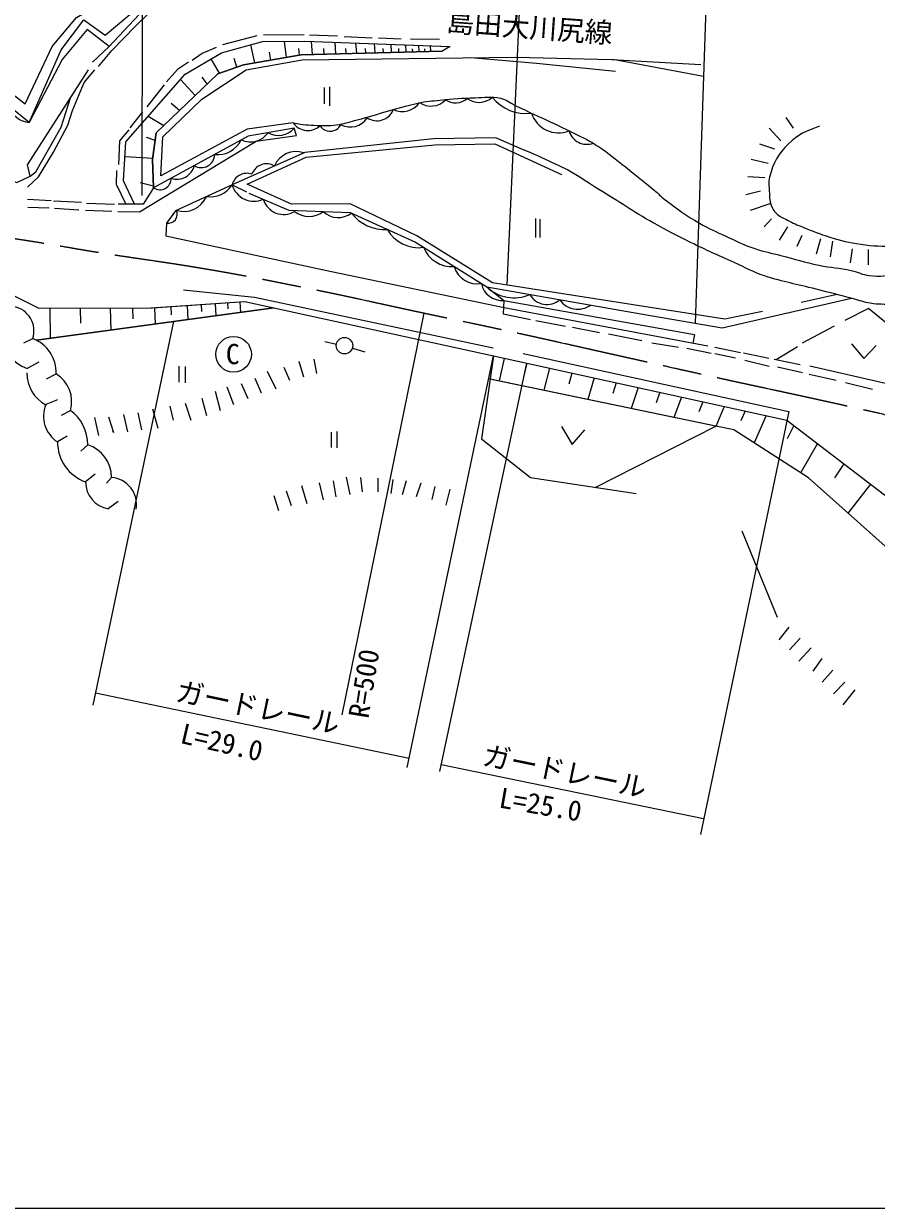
# Model space of a CAD drawing. Units: millimetres, scale not verified. Extents: x 40000 to 680000, y 20000 to 380000.
# Drawn here: x 387822 to 464776, y 205000 to 311909 of the extents above; entities that cross this region are included whole.
import ezdxf
from ezdxf.enums import TextEntityAlignment as Align

# ---------------------------------------------------------------- set-up
doc = ezdxf.new("R2010")
doc.units = ezdxf.units.MM
doc.header["$LTSCALE"] = 1000
doc.linetypes.add('CHAIN', pattern=[18.5, 12, -1.5, 3.5, -1.5])
for name, color, linetype, lineweight in [('M-BMK', 2, 'CHAIN', 13), ('M-TTL-BAND', 7, 'Continuous', 25), ('M-WORK', 1, 'Continuous', 13)]:
    doc.layers.add(name, color=color, linetype=linetype, lineweight=lineweight)
doc.styles.add('ＭＳ ゴシック', font='')
doc.styles.get('ＭＳ ゴシック').set_extended_font_data('MS Gothic')

msp = doc.modelspace()

# ---------------------------------------------------------------- linework, layer by layer
at = {"layer": 'M-BMK'}
msp.add_open_spline([(377750, 293688), (382639, 293117), (383937, 292987), (387881, 292385), (390577, 291974), (392075, 291670), (394769, 291242), (398330, 290677), (400339, 290442), (403895, 289846), (407438, 289251), (409410, 288849), (412933, 288147), (417260, 287286), (419665, 286709), (423980, 285791), (426955, 285157), (428625, 284817), (431598, 284172), (435443, 283337), (437590, 282838), (441430, 281982), (445224, 281136), (447346, 280648), (451143, 279815), (454229, 279138), (455962, 278780), (459047, 278101), (465182, 276751), (467115, 276285), (474724, 274516)], degree=3, knots=[0, 0, 0, 0, 1, 1, 1, 2, 2, 2, 3, 3, 3, 4, 4, 4, 5, 5, 5, 6, 6, 6, 7, 7, 7, 8, 8, 8, 9, 9, 9, 10, 10, 10, 10], dxfattribs=at)
at = {"layer": 'M-TTL-BAND'}
msp.add_line((40000, 205000), (579000, 205000), dxfattribs=at)
at = {"layer": 'M-WORK'}
for p, q in [((398556, 334288), (398472, 296394)), ((431466, 288321), (433359, 330923)), ((449893, 327994), (448432, 284869)), ((408851, 310818), (405762, 309993)), ((413126, 310892), (409476, 310860)), ((411552, 308875), (411352, 310313)), ((416145, 310786), (413606, 310885)), ((413901, 309134), (413790, 310314)), ((416006, 309187), (415921, 310237)), ((419263, 310610), (416759, 310723)), ((417878, 309234), (417813, 310168)), ((419543, 309276), (419493, 310107)), ((421897, 310514), (419834, 310593)), ((421025, 309313), (420986, 310053)), ((425366, 310471), (422747, 310502)), ((408693, 308371), (408326, 309998)), ((410123, 308623), (409993, 309337)), ((412719, 309081), (412657, 309670)), ((414954, 309161), (414908, 309685)), ((416942, 309211), (416907, 309677)), ((418711, 309255), (418684, 309670)), ((420284, 309294), (420263, 309664)), ((421684, 309329), (421668, 309659)), ((422343, 309346), (422314, 310004)), ((422930, 309360), (422918, 309654)), ((423516, 309375), (423495, 309962)), ((424039, 309388), (424030, 309649)), ((424561, 309401), (424545, 309923)), ((405496, 307448), (404745, 308735)), ((407074, 307988), (406807, 308778)), ((449175, 307146), (440988, 308678)), ((403312, 305442), (401968, 306886)), ((404386, 306475), (403939, 307071)), ((400495, 306379), (398929, 304411)), ((414928, 306145), (414952, 304669)), ((415428, 306200), (415428, 304486)), ((401891, 304073), (401124, 304694)), ((398534, 303958), (397399, 302519)), ((400469, 302704), (399061, 303547)), ((456612, 303446), (457268, 302472)), ((399690, 301360), (398920, 301642)), ((455099, 302472), (456146, 301340)), ((454241, 301076), (455596, 300621)), ((399464, 299735), (396970, 299900)), ((453490, 299689), (455003, 299309)), ((399538, 297237), (398328, 297550)), ((453175, 298106), (454710, 298022)), ((453006, 296509), (454329, 296826)), ((390296, 295916), (388158, 296033)), ((388209, 295353), (390134, 295289)), ((393047, 295757), (390507, 295906)), ((390611, 295257), (392811, 295109)), ((393414, 295088), (395784, 295004)), ((396020, 295578), (393481, 295683)), ((453429, 295080), (455196, 295673)), ((434005, 294331), (434026, 292606)), ((434407, 294278), (434417, 292606)), ((454659, 293572), (455315, 294306)), ((456028, 292359), (456790, 293587)), ((457636, 291823), (458088, 292818)), ((459385, 291139), (459759, 292521)), ((460634, 290864), (460846, 292296)), ((462433, 290328), (462637, 291576)), ((464083, 290137), (464083, 291527)), ((403838, 286570), (403872, 285933)), ((405110, 286659), (405176, 285556)), ((406213, 286737), (406248, 286185)), ((407316, 286814), (407381, 285858)), ((461236, 287468), (457998, 286759)), ((388977, 283336), (410401, 286272)), ((410401, 286272), (388977, 283336)), ((390188, 286231), (390206, 283505)), ((392914, 286240), (392936, 284877)), ((395641, 286249), (395690, 284256)), ((397635, 286256), (397665, 285259)), ((399628, 286274), (399683, 284803)), ((401097, 286377), (401128, 285642)), ((402565, 286481), (402628, 285207)), ((416578, 249543), (423980, 285791)), ((401348, 285031), (394071, 250401)), ((434045, 285128), (436725, 284616)), ((437357, 284516), (439790, 284050)), ((460976, 284597), (458076, 283066)), ((387826, 283104), (388636, 283485)), ((440594, 283923), (443599, 283320)), ((416041, 282965), (415009, 283202)), ((417487, 282639), (418627, 282282)), ((444530, 283109), (446922, 282717)), ((447662, 282611), (449874, 282177)), ((450191, 282714), (452524, 282239)), ((457660, 282756), (455747, 281581)), ((389175, 281358), (388144, 280803)), ((412642, 281452), (413086, 280035)), ((413996, 281643), (414250, 280352)), ((422436, 244783), (430225, 281919)), ((425377, 244407), (433246, 281259)), ((431202, 281705), (430738, 279665)), ((432906, 282146), (456887, 276924)), ((433246, 281259), (432997, 280243)), ((450191, 282146), (452064, 281744)), ((452783, 282197), (455087, 281722)), ((452921, 281532), (455111, 281003)), ((455562, 281619), (457911, 281146)), ((389889, 279851), (390747, 280295)), ((401834, 281008), (401834, 279564)), ((402389, 280976), (402389, 279500)), ((409796, 280564), (410572, 278955)), ((411298, 280923), (411817, 279738)), ((435291, 280812), (434768, 278821)), ((437302, 280373), (437024, 279382)), ((455852, 280940), (458105, 280432)), ((458709, 280273), (461153, 279723)), ((406149, 279146), (406756, 277552)), ((407447, 279435), (408046, 278074)), ((408695, 279908), (409267, 278589)), ((450422, 275545), (429748, 279872)), ((439313, 279934), (438733, 277991)), ((441294, 279501), (440988, 278535)), ((443274, 279069), (442640, 277174)), ((461989, 279522), (464433, 278940)), ((403897, 278120), (404326, 276548)), ((405103, 278754), (405564, 276993)), ((445227, 278642), (444895, 277700)), ((447179, 278216), (446493, 276367)), ((390866, 277961), (389819, 277527)), ((391223, 276565), (392032, 277010)), ((399453, 277136), (399929, 275406)), ((401009, 277389), (401326, 276136)), ((402405, 277675), (402897, 276120)), ((449106, 277795), (448748, 276876)), ((456887, 276924), (448898, 238749)), ((451032, 277374), (450297, 275571)), ((452935, 276959), (452553, 276063)), ((394216, 276374), (394565, 274755)), ((396819, 276644), (397184, 275088)), ((398120, 276802), (398469, 275263)), ((454837, 276544), (453745, 274088)), ((415584, 275051), (415576, 273675)), ((416098, 275114), (416098, 273640)), ((439403, 270066), (450291, 275572)), ((457318, 275656), (456730, 274448)), ((391755, 274681), (390877, 274162)), ((392968, 273328), (393603, 273899)), ((459454, 274024), (457953, 271394)), ((461859, 272185), (461014, 270929)), ((394259, 271256), (393403, 270551)), ((395291, 270429), (395757, 270958)), ((415751, 270640), (416005, 269194)), ((416922, 270995), (417246, 269429)), ((418210, 270962), (418375, 269664)), ((419774, 270885), (419774, 269665)), ((421135, 270786), (420945, 269523)), ((422328, 270645), (421996, 269389)), ((411512, 269737), (411956, 268432)), ((412908, 270238), (413374, 268615)), ((414481, 270470), (414862, 268940)), ((423661, 270455), (423259, 269206)), ((424930, 270130), (424648, 268959)), ((426278, 269911), (425925, 268458)), ((464264, 270346), (462231, 267755)), ((396344, 268774), (395445, 268128)), ((410397, 269342), (410806, 267966)), ((452643, 266129), (455833, 258353)), ((456877, 257453), (455967, 256289)), ((457903, 256459), (456951, 255390)), ((458908, 255591), (457797, 254374)), ((459860, 254618), (459035, 253475)), ((460844, 253570), (459881, 252491)), ((461924, 252496), (460908, 251433)), ((394309, 251534), (422612, 245620)), ((462828, 251782), (461749, 250433)), ((449192, 240151), (425512, 245036))]:
    msp.add_line(p, q, dxfattribs=at)
for points in [[(368668, 314531), (382675, 308735), (387944, 304688), (390404, 309846), (392594, 312480), (395245, 314004), (402283, 319186), (407640, 324114), (403569, 327328)], [(374739, 317983), (368668, 314531), (363883, 314531), (360669, 313984), (358146, 313222), (355765, 312198), (350266, 308294), (348575, 306699), (360455, 306389), (365883, 305175), (370858, 303771), (376358, 301842), (387213, 297581), (388404, 298152), (388166, 299176), (393665, 307746)], [(388309, 302985), (391211, 309559), (393258, 312257), (395163, 310861), (398702, 313829), (403253, 316265), (408101, 317821)], [(421787, 314656), (413090, 316751), (407757, 316831), (402964, 315323), (398663, 313180), (395546, 309841)], [(394560, 308046), (395790, 309482), (397901, 311688), (399171, 312926), (403250, 315037), (407852, 316450), (413153, 316228), (422057, 314275), (424453, 313910), (433246, 313545)], [(394046, 308437), (395546, 309841), (393546, 311389), (391284, 308675), (388309, 302985), (382726, 307508), (368668, 314531)], [(397816, 295617), (396832, 297718), (397054, 301242), (402387, 307368), (405672, 309272), (409386, 310288), (413195, 310336), (426305, 309860)], [(397816, 295617), (396832, 297718), (397054, 301242), (402387, 307368), (405672, 309272), (409386, 310288), (413195, 310336), (426259, 309861)], [(425560, 309426), (412879, 309109), (407658, 308188), (405341, 307395), (399786, 302046), (399453, 299650), (399543, 297091), (398602, 295609)], [(399543, 297091), (399453, 299650), (399786, 302046), (405341, 307395), (407658, 308188), (412879, 309109), (425560, 309426), (426259, 309861)], [(405201, 309770), (403921, 309220), (403021, 308596)], [(412152, 302948), (407985, 302400), (400201, 298186), (400391, 301686), (403914, 305090), (407890, 307757), (412961, 308661), (432244, 308876), (440862, 308685), (448933, 308233)], [(402693, 308437), (401709, 307760), (400725, 306670)], [(441229, 307580), (434103, 308326), (428183, 308830)], [(388180, 297169), (389164, 298090), (390508, 300312), (391809, 302766), (392222, 304089), (393280, 306607), (394232, 307739)], [(388404, 298152), (388920, 298549), (391195, 302559), (392048, 305226)], [(396314, 294951), (398271, 294919), (408804, 301310), (412431, 301810), (412240, 302476), (408093, 301767), (399543, 297091), (398602, 295609), (396337, 295630)], [(397319, 302324), (396479, 301329), (396379, 299187)], [(432350, 300771), (430426, 301607), (424823, 301528), (413205, 300290), (406635, 297369), (407936, 296734)], [(454507, 285934), (451100, 285250), (430146, 288527), (423313, 292775), (417282, 295664), (411997, 295632), (407997, 297426), (413314, 299854), (424932, 300965), (430360, 301060), (436375, 298299)], [(396210, 298658), (396178, 297430), (397035, 295624)], [(406635, 297369), (401518, 295016), (400725, 293905), (400651, 292751), (409158, 290931), (415617, 289551), (423235, 287948), (431187, 286281), (449581, 282837)], [(408143, 296623), (411761, 295068), (417284, 294878), (423173, 292195), (429616, 288148), (443519, 285720), (450852, 284450), (462551, 287126)], [(351585, 273527), (347169, 286204), (348264, 290013), (350954, 292537), (365524, 292132), (381974, 289846), (389188, 286228), (399306, 286252), (407781, 286847), (430225, 281919), (456686, 276140), (465530, 269379), (474672, 260773), (481385, 256380), (478564, 254631)], [(402256, 287903), (408661, 287233), (430182, 282670)], [(429616, 288148), (431157, 286935), (448361, 283872), (448225, 283091)], [(389188, 286228), (399447, 286262), (407781, 286847)], [(431157, 286935), (431093, 285718), (433557, 285215)], [(458771, 281019), (470883, 278265), (468227, 282804), (464058, 286205), (461935, 285112)], [(462529, 283018), (463661, 281706), (464751, 282859)], [(430225, 281919), (429135, 274454), (433563, 270954), (443109, 269502)], [(430225, 281919), (456686, 276140), (465530, 269379), (474672, 260773), (481385, 256380)], [(478262, 254527), (472451, 258629), (458667, 270937), (451914, 275259), (450291, 275572), (429920, 279836)], [(395469, 276437), (395914, 275009), (395879, 275122)], [(436376, 275553), (437328, 273918), (438455, 275251)], [(480950, 252630), (472451, 258629), (458667, 270937), (451914, 275259)]]:
    msp.add_lwpolyline(points, dxfattribs=at)
for centre, radius in [((406766, 282075), 1606), ((416776, 282853), 743)]:
    msp.add_circle(centre, radius, dxfattribs=at)
for centre, radius, start, end in [((421993, 305833), 1857, 244.09626, 326.50092), ((424583, 306262), 1789, 234.37002, 316.94894), ((426783, 306348), 1583, 235.68477, 311.77802), ((428911, 306553), 1753, 232.21581, 313.28461), ((433146, 307664), 3860, 218.21392, 277.5018), ((388513, 305072), 2097, 197.55615, 264.41268), ((419717, 304713), 1565, 235.60888, 339.39284), ((436107, 304648), 2588, 198.24526, 291.13073), ((413467, 303881), 1613, 215.33959, 313.07196), ((415481, 303288), 1084, 212.71573, 332.46002), ((417288, 304420), 1839, 242.59459, 327.14197), ((408286, 303198), 1954, 245.16366, 324.88362), ((410817, 303712), 1885, 240.37081, 319.02755), ((438665, 302715), 1694, 196.47667, 289.70823), ((405329, 302476), 2381, 263.56855, 333.79139), ((403859, 300124), 1203, 238.02883, 359.33111), ((412385, 298288), 2078, 70.01753, 157.90745), ((401661, 299481), 1606, 250.96296, 346.39698), ((407971, 297028), 1379, 70.80804, 165.65798), ((409747, 297859), 1405, 59.52147, 160.39556), ((400110, 297946), 1026, 236.4655, 0.89444), ((404650, 298631), 2352, 261.85442, 327.55328), ((408607, 297934), 2052, 195.98399, 294.17494), ((402266, 297200), 2238, 253.02212, 336.38558), ((411285, 296610), 1917, 196.60627, 301.05235), ((400854, 294724), 830, 261.06854, 23.79127), ((413569, 296544), 2040, 230.58075, 309.12293), ((416207, 296337), 1928, 225.52312, 308.3064), ((420389, 297094), 3752, 217.23452, 273.78452), ((423448, 294908), 3214, 208.97909, 278.38088), ((426466, 292722), 2736, 201.29029, 274.44559), ((428781, 290614), 2192, 196.45084, 279.28504), ((430994, 288824), 1896, 191.35123, 274.94241), ((432077, 290756), 3585, 226.66184, 293.52375), ((435044, 288328), 1760, 209.21132, 310.97427), ((437840, 288150), 2005, 215.06113, 305.12446), ((386522, 284184), 2226, 341.70407, 79.66627), ((389052, 283719), 3054, 177.2436, 252.70058), ((387515, 280450), 3235, 357.2531, 69.73144), ((391289, 280343), 3177, 178.9461, 242.44063), ((389300, 277835), 2854, 343.19008, 59.55117), ((392391, 276487), 2774, 157.9871, 236.92601), ((389754, 273907), 3850, 359.88505, 53.71182), ((394697, 274148), 3820, 179.78361, 250.23166), ((392635, 270931), 3122, 0.4962, 71.9295), ((395888, 270571), 2483, 180.4222, 259.722), ((395555, 268514), 2452, 350.43138, 85.28914)]:
    msp.add_arc(centre, radius, start, end, dxfattribs=at)
for points, knots in [([(412152, 302948), (413156, 302798), (413469, 302747), (414320, 302729), (415102, 302713), (415549, 302694), (416320, 302824), (416950, 302931), (417290, 303056), (417907, 303221), (420064, 303797), (421240, 304241), (423415, 304745), (424182, 304923), (424631, 304927), (425414, 305015), (426643, 305151), (427337, 305189), (428573, 305221), (429459, 305244), (429972, 305361), (430842, 305189), (431411, 305077), (431653, 304789), (432175, 304539), (434627, 303364), (436034, 302775), (438460, 301549), (438961, 301296), (439227, 301125), (439698, 300819), (440701, 300169), (441200, 299713), (442142, 298978), (443165, 298182), (443729, 297725), (444724, 296894), (445122, 296562), (445303, 296325), (445719, 296016), (446889, 295145), (447537, 294633), (448808, 293917), (449696, 293417), (450214, 293173), (451141, 292750), (452177, 292277), (452742, 291965), (453824, 291607), (454724, 291309), (455254, 291226), (456172, 290988), (457510, 290642), (458248, 290400), (459601, 290115), (460732, 289877), (461392, 289886), (462521, 289639), (463163, 289499), (463486, 289249), (464140, 289179), (465157, 289070), (465737, 289190), (466758, 289242), (467840, 289298), (468447, 289338), (469520, 289480), (470616, 289626), (471233, 289727), (472297, 290025), (473959, 290491), (474884, 290805), (476456, 291517), (477748, 292102), (478432, 292515), (479662, 293221), (480873, 293916), (481539, 294329), (482709, 295093), (484348, 296165), (484871, 296585), (486772, 298030)], [0, 0, 0, 0, 1, 1, 1, 2, 2, 2, 3, 3, 3, 4, 4, 4, 5, 5, 5, 6, 6, 6, 7, 7, 7, 8, 8, 8, 9, 9, 9, 10, 10, 10, 11, 11, 11, 12, 12, 12, 13, 13, 13, 14, 14, 14, 15, 15, 15, 16, 16, 16, 17, 17, 17, 18, 18, 18, 19, 19, 19, 20, 20, 20, 21, 21, 21, 22, 22, 22, 23, 23, 23, 24, 24, 24, 25, 25, 25, 26, 26, 26, 27, 27, 27, 27]), ([(459656, 302652), (458384, 302191), (457749, 301942), (456842, 301065), (455874, 300130), (455490, 299370), (455138, 298071), (455007, 297584), (455099, 297284), (455117, 296780), (455135, 296292), (455122, 296000), (455292, 295542), (455410, 295224), (455496, 295035), (455736, 294796), (456065, 294468), (456344, 294399), (456752, 294177), (457283, 293887), (457605, 293773), (458164, 293542), (459092, 293159), (459617, 292950), (460577, 292653), (461653, 292320), (462269, 292150), (463386, 292003), (464573, 291846), (465256, 291786), (466449, 291891), (467498, 291984), (468084, 292131), (469084, 292463), (470005, 292768), (470448, 293121), (471306, 293574), (471909, 293893), (472267, 294044), (472829, 294431), (473299, 294754), (473579, 294961), (473877, 295447), (474008, 295661), (474055, 295803), (474099, 296050), (474189, 296556), (474173, 296856), (474115, 297367), (474008, 298302), (473686, 298685), (473147, 299573)], [0, 0, 0, 0, 1, 1, 1, 2, 2, 2, 3, 3, 3, 4, 4, 4, 5, 5, 5, 6, 6, 6, 7, 7, 7, 8, 8, 8, 9, 9, 9, 10, 10, 10, 11, 11, 11, 12, 12, 12, 13, 13, 13, 14, 14, 14, 15, 15, 15, 16, 16, 16, 17, 17, 17, 17]), ([(489254, 297010), (488198, 296117), (487904, 295880), (487084, 295105), (486541, 294591), (486312, 294218), (485720, 293761), (485264, 293410), (484915, 293359), (484429, 293052), (482961, 292127), (482221, 291482), (480747, 290566), (480241, 290252), (479923, 290136), (479392, 289868), (478586, 289459), (478148, 289201), (477318, 288841), (476042, 288288), (475301, 288037), (473986, 287582), (473024, 287250), (472492, 287028), (471499, 286810), (470706, 286635), (470246, 286605), (469436, 286545), (468203, 286455), (467507, 286531), (466272, 286566), (465474, 286589), (465020, 286552), (464230, 286672), (463621, 286765), (463303, 286927), (462707, 287085), (461394, 287432), (460656, 287614), (459342, 287952), (457528, 288420), (456477, 288566), (454697, 289148), (453582, 289513), (453017, 289875), (451946, 290354), (450405, 291045), (449540, 291429), (448020, 292166), (446698, 292808), (445970, 293194), (444688, 293912), (442709, 295019), (441672, 295762), (439741, 296951), (438628, 297638), (438040, 298084), (436892, 298711), (436273, 299050), (435902, 299195), (435263, 299494), (434137, 300020), (433761, 300171), (432350, 300771)], [0, 0, 0, 0, 1, 1, 1, 2, 2, 2, 3, 3, 3, 4, 4, 4, 5, 5, 5, 6, 6, 6, 7, 7, 7, 8, 8, 8, 9, 9, 9, 10, 10, 10, 11, 11, 11, 12, 12, 12, 13, 13, 13, 14, 14, 14, 15, 15, 15, 16, 16, 16, 17, 17, 17, 18, 18, 18, 19, 19, 19, 20, 20, 20, 21, 21, 21, 21])]:
    msp.add_open_spline(points, degree=3, knots=knots, dxfattribs=at)

# ---------------------------------------------------------------- texts
at = {"layer": 'M-WORK', "style": 'ＭＳ ゴシック'}
for s, rotation, p in [('島田大川尻線', 355.914, (425899, 310668)), ('R=500', 80.75, (419473, 249048)), ('ガードレール', 348.199, (401328, 250299)), ('L=29.0', 346.983, (401736, 246476)), ('ガードレール', 348.342, (429020, 244515)), ('L=25.0', 350.075, (430538, 240645))]:
    msp.add_text(s, height=1833, rotation=rotation, dxfattribs=at).set_placement(p, align=Align.BOTTOM_LEFT)
msp.add_text('C', height=1833, dxfattribs=at).set_placement((406067, 280629), align=Align.BOTTOM_LEFT)

doc.saveas('drawing.dxf')
